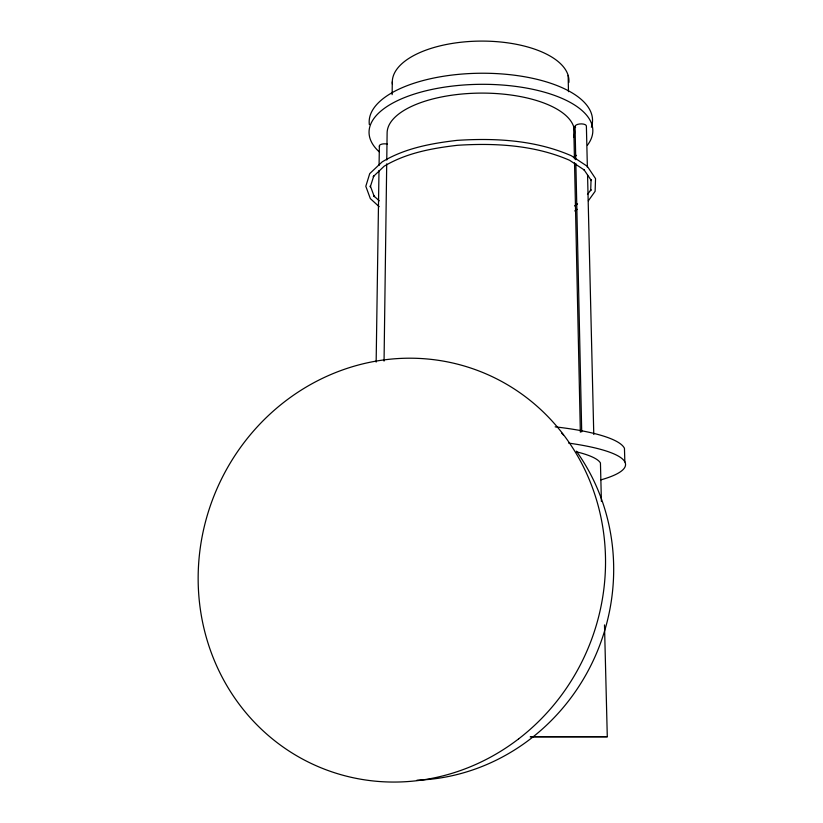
<?xml version="1.0" encoding="UTF-8"?>
<svg xmlns="http://www.w3.org/2000/svg" width="823" height="823" viewBox="0 0 823 823"><rect width="100%" height="100%" fill="white"/><g stroke="black" fill="none" stroke-linecap="round" stroke-linejoin="round"><path stroke-width="1.23" d="M392.129 94.666L392.293 81.847M384.053 361.102L386.707 163.859M386.759 160.022L387.119 133.12A93.719 39.463 -0.4 0 1 487.041 93.153A93.719 39.463 -0.4 0 1 573.754 137.132M376.152 362.089L378.991 170.536M379.074 165.402L379.362 146.113M587.488 194.465L590.976 189.64L590.698 190.689L591.048 179.548L591.377 180.597L583.949 169.631L584.309 170.011L569.547 160.259C534.415 145.023 495.302 142.873 457.537 145.29C432.168 148.233 406.397 152.924 384.176 166.195L373.231 176.657L373.837 175.762L370.278 186.924L370.299 185.823L374.3 196.718L373.765 195.833L379.238 200.812M588.352 200.771L595.122 191.317L595.543 178.622L587.324 166.328L571.368 155.773C535.536 140.095 495.58 137.873 457.022 140.373C431.129 143.397 404.803 148.233 382.17 161.884L369.733 173.612L365.813 186.286L370.34 198.61L379.156 206.666M574.547 205.925L577.571 203.909M574.763 210.955L577.211 209.34M604.494 624.914L607.292 736.739L530.197 736.904M530.897 736.616L607.292 736.739M624.852 461.97L624.451 448.309A142.832 28.404 -0.2 0 0 555.155 426.839M601.407 501.516L600.44 462.958A118.924 22.499 -0.2 0 0 576.584 451.858M587.375 167.388L586.388 126.289A5.689 2.407 -2.5 0 0 579.69 123.964A5.689 2.407 -2.5 0 0 575.586 127.524M587.56 175.083L593.774 434.482M575.04 126.32L575.771 159.703M575.863 163.551L581.717 431.931M573.754 126.793L574.444 158.88M574.526 162.728L580.349 432.188M568.137 75.387L568.477 91.682M561.625 433.032A205.153 194.794 -68.7 0 1 563.364 434.956M576.337 451.138A205.153 194.794 -68.7 0 1 592.138 662.916A205.153 194.794 -68.7 0 1 416.994 780.194M568.693 443.113A143.171 27.128 -0.2 0 1 600.924 479.86M379.084 151.71A111.897 47.148 -0.5 0 1 474.182 84.45A111.897 47.148 -0.5 0 1 587.488 145.095M576.491 155.352A111.897 47.148 -0.5 0 1 574.32 156.802M369.352 124.633A111.681 47.868 -0.5 0 1 485.58 73.247A111.681 47.868 -0.5 0 1 591.356 127.226M392.417 84.183A88.328 40.337 -0.5 0 1 480.066 41.099A88.328 40.337 -0.5 0 1 568.868 82.454M379.629 146.7A5.494 2.263 1.5 0 1 381.255 144.303A5.494 2.263 1.5 0 1 387.324 144.128M518.603 738.9A213.558 201.985 -67.7 0 0 487.977 374.722A213.558 201.985 -67.7 0 0 198.919 596.757A213.558 201.985 -67.7 0 0 518.603 738.9"/></g></svg>
